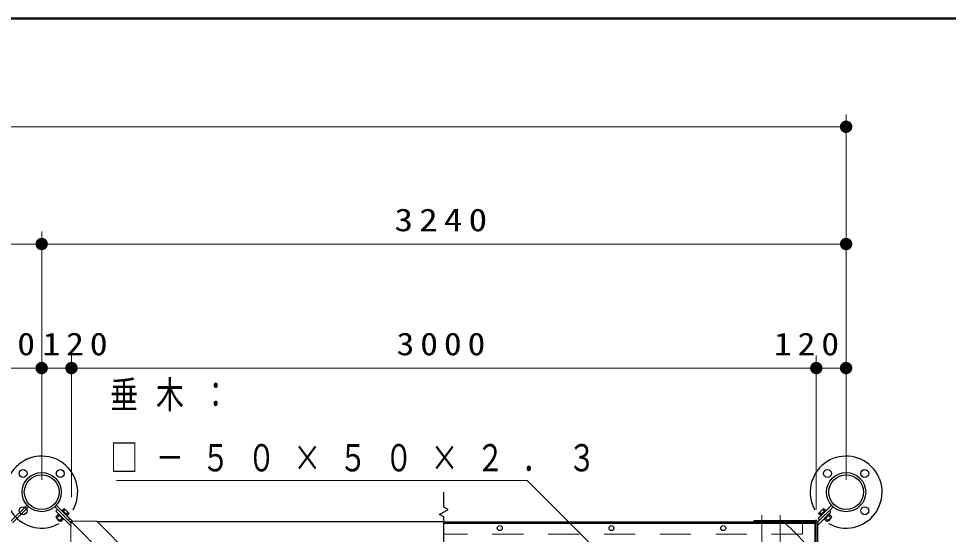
# Model space of a CAD drawing. Units: millimetres on the paper, scale 1:50. Extents: x -365 to 10, y -38 to 257.
# Drawn here: x -208.2 to -133.3, y 215.4 to 257 of the extents above; entities that cross this region are included whole.
import ezdxf

# ---------------------------------------------------------------- set-up
doc = ezdxf.new("R2010")
doc.units = ezdxf.units.MM
doc.linetypes.add('USER1', pattern=[4.5, 2.5, -2])
doc.linetypes.add('USER2', pattern=[6, 3, -1, 1, -1])
doc.layers.add('LY_1', color=7, linetype='Continuous', lineweight=13)
doc.layers.add('LY_2', color=7, linetype='Continuous', lineweight=13)
doc.styles.add('ＭＳ ゴシック', font='')
doc.styles.get('ＭＳ ゴシック').set_extended_font_data('MS Gothic')

# ---------------------------------------------------------------- blocks, each defined once
blk = doc.blocks.new('filled_dot')
at = {"color": 0, "linetype": 'Continuous', "lineweight": -2, "const_width": 1.25}
blk.add_lwpolyline([(-0.625, 0, 1), (0.625, 0, 1)], format="xyb", close=True, dxfattribs=at)

msp = doc.modelspace()

# ---------------------------------------------------------------- linework, layer by layer
at = {"layer": 'LY_1'}
for p, q in [((-141.497, 219.826), (-141.497, 249.278)), ((-335.897, 248.278), (-141.497, 248.278)), ((-206.297, 219.826), (-206.297, 239.826)), ((-206.297, 219.826), (-206.297, 239.826)), ((-141.497, 219.826), (-141.497, 239.826)), ((-271.097, 238.826), (-206.297, 238.826)), ((-206.297, 238.826), (-141.497, 238.826)), ((-203.897, 218.408), (-203.897, 229.826)), ((-143.897, 217.426), (-143.897, 229.826)), ((-212.187, 228.826), (-206.297, 228.826)), ((-206.297, 228.826), (-200.407, 228.826)), ((-203.897, 228.826), (-143.897, 228.826)), ((-147.417, 228.826), (-141.497, 228.826))]:
    msp.add_line(p, q, dxfattribs=at)
at = {"layer": 'LY_1', "lineweight": 25}
for p, q in [((-207.476, 217.775), (-208.777, 216.473)), ((-207.349, 217.647), (-208.65, 216.346)), ((-205.245, 217.647), (-203.897, 216.299)), ((-205.245, 217.647), (-203.944, 216.346)), ((-205.021, 217.423), (-205.148, 217.296)), ((-205.148, 217.296), (-203.897, 216.045)), ((-205.118, 217.775), (-204.045, 216.702)), ((-205.118, 217.775), (-203.816, 216.473)), ((-204.682, 217.339), (-204.636, 217.384)), ((-204.212, 216.96), (-204.636, 217.384)), ((-204.622, 217.37), (-204.481, 217.511)), ((-204.537, 217.285), (-204.396, 217.426)), ((-204.085, 217.115), (-204.481, 217.511)), ((-142.548, 217.647), (-143.777, 216.419)), ((-142.549, 217.647), (-143.777, 216.419)), ((-142.716, 217.225), (-143.777, 216.165)), ((-142.716, 217.225), (-143.777, 216.165)), ((-142.676, 217.775), (-143.748, 216.702)), ((-142.676, 217.775), (-143.748, 216.702)), ((-143.709, 217.115), (-143.313, 217.511)), ((-143.709, 217.115), (-143.313, 217.511)), ((-143.581, 216.96), (-143.157, 217.384)), ((-143.581, 216.96), (-143.157, 217.384)), ((-143.256, 217.285), (-143.398, 217.426)), ((-143.256, 217.285), (-143.398, 217.426)), ((-143.171, 217.37), (-143.313, 217.511)), ((-143.171, 217.37), (-143.313, 217.511)), ((-143.112, 217.339), (-143.157, 217.384)), ((-143.112, 217.339), (-143.157, 217.384)), ((-142.843, 217.353), (-142.716, 217.225)), ((-142.843, 217.353), (-142.716, 217.225)), ((-204.967, 217.025), (-205.151, 216.841)), ((-204.755, 216.445), (-205.151, 216.841)), ((-204.882, 216.94), (-205.103, 216.719)), ((-204.877, 216.493), (-205.103, 216.719)), ((-204.936, 217.084), (-204.981, 217.039)), ((-204.557, 216.614), (-204.981, 217.039)), ((-204.656, 216.713), (-204.877, 216.493)), ((-204.571, 216.629), (-204.755, 216.445)), ((-204.512, 216.66), (-204.557, 216.614)), ((-204.311, 217.059), (-204.17, 217.2)), ((-204.257, 216.914), (-204.212, 216.96)), ((-204.226, 216.974), (-204.085, 217.115)), ((-204.045, 216.702), (-204.172, 216.575)), ((-148.897, 216.426), (-148.897, 216.546)), ((-148.897, 216.546), (-143.957, 216.546)), ((-148.897, 216.426), (-148.897, 216.546)), ((-148.897, 216.546), (-143.957, 216.546)), ((-143.748, 216.702), (-143.621, 216.575)), ((-143.748, 216.702), (-143.621, 216.575)), ((-143.567, 216.974), (-143.709, 217.115)), ((-143.567, 216.974), (-143.709, 217.115)), ((-143.482, 217.059), (-143.624, 217.2)), ((-143.482, 217.059), (-143.624, 217.2)), ((-143.536, 216.914), (-143.581, 216.96)), ((-143.536, 216.914), (-143.581, 216.96)), ((-143.282, 216.66), (-143.236, 216.614)), ((-143.282, 216.66), (-143.236, 216.614)), ((-143.236, 216.614), (-142.812, 217.039)), ((-143.236, 216.614), (-142.812, 217.039)), ((-143.222, 216.629), (-143.038, 216.445)), ((-143.222, 216.629), (-143.038, 216.445)), ((-143.137, 216.713), (-142.917, 216.493)), ((-143.137, 216.713), (-142.917, 216.493)), ((-143.038, 216.445), (-142.642, 216.841)), ((-143.038, 216.445), (-142.642, 216.841)), ((-142.917, 216.493), (-142.69, 216.719)), ((-142.917, 216.493), (-142.69, 216.719)), ((-142.911, 216.94), (-142.69, 216.719)), ((-142.911, 216.94), (-142.69, 216.719)), ((-142.857, 217.084), (-142.812, 217.039)), ((-142.857, 217.084), (-142.812, 217.039)), ((-142.826, 217.025), (-142.642, 216.841)), ((-142.826, 217.025), (-142.642, 216.841)), ((-148.897, 216.426), (-143.957, 216.426)), ((-148.897, 216.426), (-143.957, 216.426)), ((-143.897, 211.426), (-143.897, 216.366)), ((-143.897, 211.426), (-143.897, 216.366)), ((-143.777, 211.426), (-143.777, 216.366)), ((-143.777, 211.426), (-143.777, 216.366))]:
    msp.add_line(p, q, dxfattribs=at)
at = {"layer": 'LY_1', "color": 131}
for p in [(-203.944, 214.387), (-201.858, 216.473), (-203.944, 214.387)]:
    msp.add_line(p, (-203.944, 216.473), dxfattribs=at)
at = {"layer": 'LY_1', "color": 131, "lineweight": 25}
for p, q in [((-176.897, 189.426), (-203.944, 216.473)), ((-176.897, 189.426), (-203.944, 216.473)), ((-176.897, 189.426), (-203.944, 216.473)), ((-174.811, 189.426), (-201.858, 216.473))]:
    msp.add_line(p, q, dxfattribs=at)
at = {"layer": 'LY_1', "color": 2, "lineweight": 25}
for p, q in [((-148.897, 216.546), (-148.897, 216.426)), ((-148.897, 216.546), (-143.957, 216.546)), ((-148.897, 216.426), (-143.897, 216.426)), ((-143.897, 211.426), (-143.897, 216.426)), ((-143.777, 211.426), (-143.777, 216.366)), ((-144.897, 214.826), (-145.497, 215.426))]:
    msp.add_line(p, q, dxfattribs=at)
at = {"layer": 'LY_1', "linetype": 'USER2'}
for p, q in [((-148.297, 216.981), (-148.297, 214.742)), ((-146.797, 216.981), (-146.797, 214.742))]:
    msp.add_line(p, q, dxfattribs=at)
at = {"layer": 'LY_1', "color": 2, "linetype": 'USER1'}
msp.add_line((-145.497, 215.426), (-146.617, 216.546), dxfattribs=at)
at = {"layer": 'LY_1', "color": 4, "lineweight": 25}
for p, q in [((-173.897, 216.426), (-201.811, 216.426)), ((-173.897, 216.426), (-144.997, 216.426)), ((-144.997, 216.426), (-144.997, 216.326))]:
    msp.add_line(p, q, dxfattribs=at)
at = {"layer": 'LY_1', "color": 40, "lineweight": 25}
for p in [(-173.897, 216.326), (-143.997, 186.426)]:
    msp.add_line(p, (-143.997, 216.326), dxfattribs=at)
at = {"layer": 'LY_1', "color": 4, "linetype": 'USER1'}
for p, q in [((-144.997, 216.326), (-144.997, 215.426)), ((-144.997, 215.426), (-173.897, 215.426))]:
    msp.add_line(p, q, dxfattribs=at)
at = {"layer": 'LY_1'}
msp.add_lwpolyline([(-156.051, 208.626), (-167.191, 219.766), (-200.263, 219.766)], dxfattribs=at)
at = {"layer": 'LY_1', "lineweight": 25}
msp.add_lwpolyline([(-173.897, 214.826), (-173.897, 216.826), (-174.243, 217.026), (-173.55, 217.426), (-173.897, 217.626), (-173.897, 218.826)], dxfattribs=at)
for centre, radius in [((-207.797, 220.326), 0.32), ((-206.297, 218.826), 1.58), ((-206.297, 218.826), 1.58), ((-206.297, 218.826), 1.58), ((-206.297, 218.826), 1.398), ((-206.297, 218.826), 1.398), ((-206.297, 218.826), 1.398), ((-204.797, 220.326), 0.32), ((-142.997, 220.326), 0.32), ((-141.497, 218.826), 1.58), ((-141.497, 218.826), 1.58), ((-141.497, 218.826), 1.398), ((-141.497, 218.826), 1.398), ((-139.997, 220.326), 0.32), ((-207.797, 217.326), 0.32), ((-139.997, 217.326), 0.32), ((-169.397, 215.926), 0.2), ((-160.397, 215.926), 0.2), ((-151.397, 215.926), 0.2)]:
    msp.add_circle(centre, radius, dxfattribs=at)
for centre, radius, start, end in [((-206.297, 218.826), 2.9, 330.70955, 299.29045), ((-141.497, 218.826), 2.9, 240.70955, 209.29045), ((-143.957, 216.366), 0.18, 0, 90), ((-143.957, 216.366), 0.18, 0, 90), ((-143.957, 216.366), 0.06, 0, 90), ((-143.957, 216.366), 0.06, 0, 90)]:
    msp.add_arc(centre, radius, start, end, dxfattribs=at)
at = {"layer": 'LY_1', "color": 2, "lineweight": 25}
msp.add_arc((-143.957, 216.366), 0.18, 0, 90, dxfattribs=at)
at = {"layer": 'LY_2', "lineweight": 50}
msp.add_line((0, 257), (-365, 257), dxfattribs=at)

# ---------------------------------------------------------------- block references
at = {"layer": 'LY_1', "xscale": 0.4, "yscale": 0.4, "rotation": 180}
for p in [(-141.497, 248.278), (-206.297, 238.826), (-141.497, 238.826), (-206.297, 228.826), (-203.897, 228.826), (-143.897, 228.826), (-141.497, 228.826)]:
    msp.add_blockref('filled_dot', p, dxfattribs=at)
at = {"layer": 'LY_1', "xscale": 0.4, "yscale": 0.4}
for p in [(-206.297, 238.826), (-206.297, 228.826), (-203.897, 228.826), (-143.897, 228.826)]:
    msp.add_blockref('filled_dot', p, dxfattribs=at)

# ---------------------------------------------------------------- texts
at = {"layer": 'LY_1', "style": 'ＭＳ ゴシック'}
for s, insert, char_height, attachment_point in [('\\T1.33;\\W1.2;3240', (-173.897, 239.826), 1.833, 8), ('\\T1.33;\\W1.15;120', (-209.218, 229.826), 1.833, 8), ('\\T1.33;\\W1.15;120', (-203.376, 229.826), 1.833, 8), ('\\T1.33;\\W1.15;3000', (-173.897, 229.826), 1.833, 8), ('\\T1.33;\\W1.15;120', (-144.448, 229.826), 1.833, 8), ('\\T1.64;\\W0.75;垂木：', (-200.782, 226.566), 2.199, 4), ('\\T1.64;\\W0.75;□－５０×５０×２．３', (-200.782, 221.566), 2.199, 4)]:
    msp.add_mtext(s, dxfattribs=dict(at, insert=insert, char_height=char_height, attachment_point=attachment_point))

doc.saveas('drawing.dxf')
